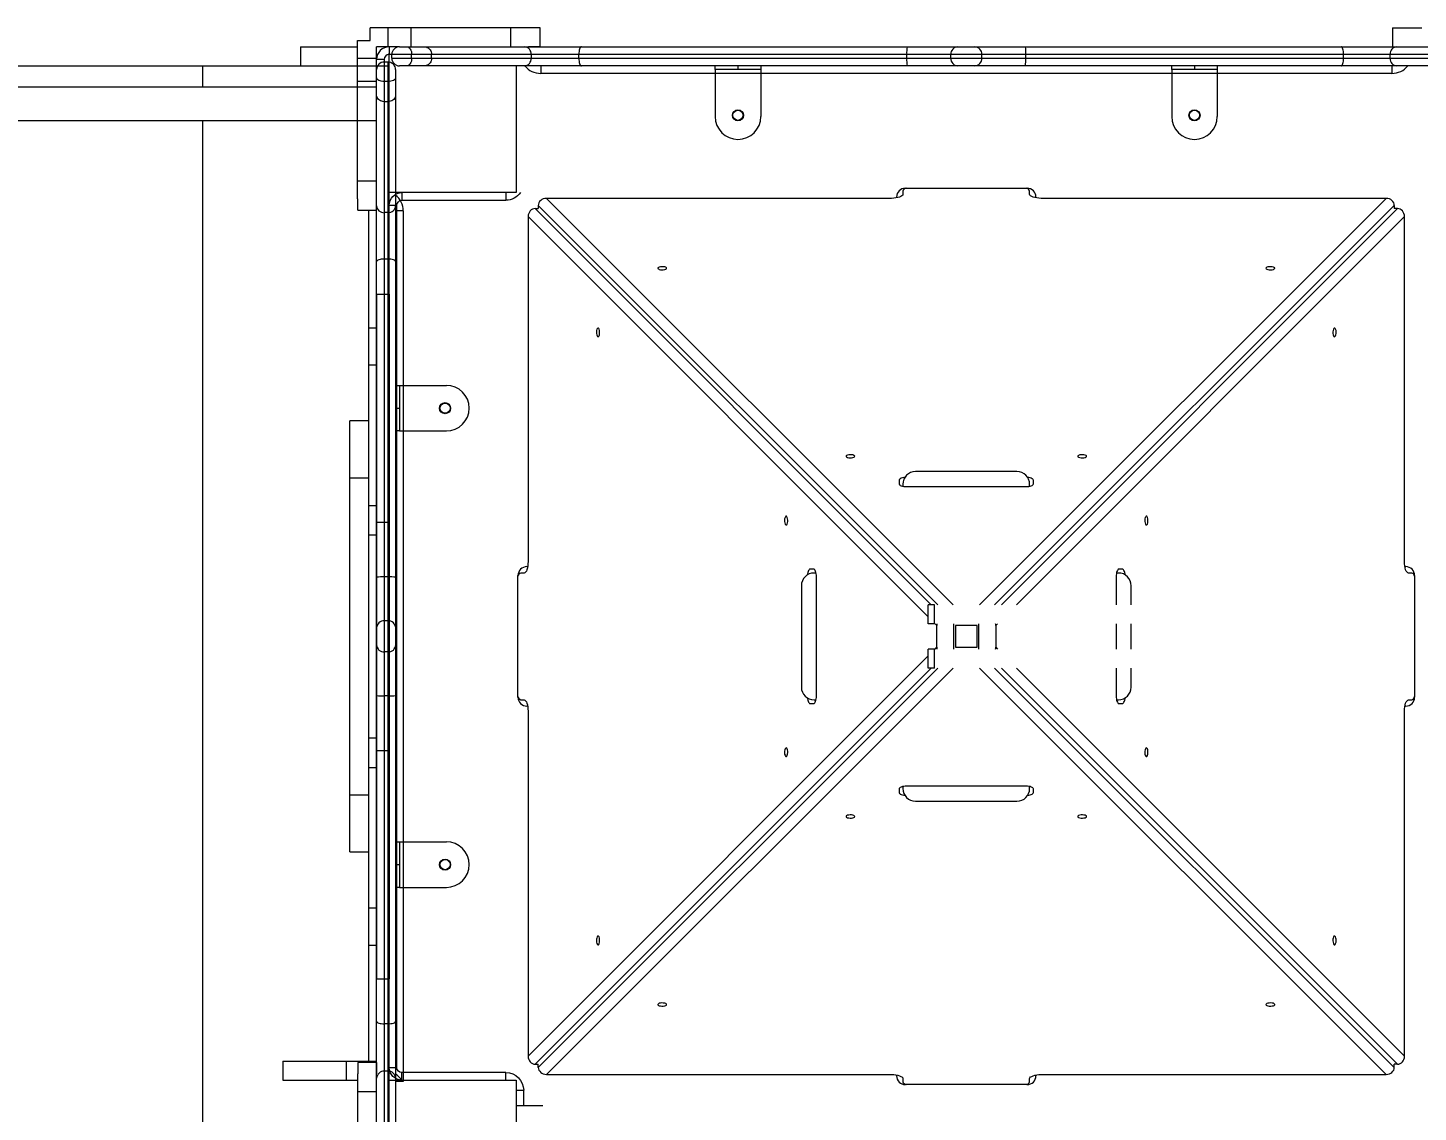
# Model space of a CAD drawing. Header units: millimetres. Extents: x -6334 to 5744, y -4425 to 2649.
# Drawn here: x -2587 to -1490, y 324 to 1180 of the extents above; entities that cross this region are included whole.
import ezdxf

# ---------------------------------------------------------------- set-up
doc = ezdxf.new("R2010")
doc.units = ezdxf.units.MM
for name, color, linetype in [('DiKom', 7, 'Continuous'), ('DIKOM_ОБЪЕКТ', 7, 'Continuous'), ('DIKOM_РАЗМЕР_ЗОНА', 7, 'Continuous'), ('DIKOM_РАЗМЕР_ОБЪЕКТА', 7, 'Continuous')]:
    doc.layers.add(name, color=color, linetype=linetype)
doc.styles.add('style1', font='arial.ttf', dxfattribs={"width": 0.8})
doc.dimstyles.new('1-50', dxfattribs={"dimtxt": 300, "dimasz": 200, "dimexe": 100, "dimexo": 0, "dimgap": 100, "dimtad": 0, "dimdec": 0, "dimtxsty": 'style1', "dimcen": 0, "dimclrd": 7, "dimclre": 7, "dimadec": 1, "dimazin": 2, "dimtfac": 1, "dimtdec": 0, "dimtmove": 0, "dimatfit": 3, "dimfxl": 0, "dimlwd": 25, "dimlwe": 18, "dimarcsym": 0})

# ---------------------------------------------------------------- blocks, each defined once
blk = doc.blocks.new('A$C63A06CE2')
at = {"layer": 'DiKom', "color": 7, "linetype": 'Continuous', "lineweight": 15}
for p, q in [((26.5, 2230.4), (26.5, 131)), ((53.5, 131), (53.5, 2230.4)), ((10, 449.9), (10, 268.1)), ((26.5, 268.1), (10, 268.1)), ((10, 268.1), (10, 131)), ((866.6, 268.1), (53.5, 268.1)), ((10, 121), (0, 121)), ((190, 131), (10, 131)), ((10, 131), (10, 121)), ((190, 121), (10, 121)), ((110, 21), (110, 121)), ((120, 121), (120, 115)), ((190, 131), (190, 121)), ((190, 131), (370, 131)), ((190, 121), (370, 121)), ((370, 131), (370, 121)), ((370, 131), (550, 131)), ((370, 121), (550, 121)), ((550, 131), (550, 121)), ((550, 131), (730, 131)), ((550, 121), (730, 121)), ((730, 131), (730, 121)), ((910, 131), (730, 131)), ((910, 121), (730, 121)), ((800, 121), (800, 115)), ((810, 121), (810, 21)), ((110, 111), (116, 111)), ((116, 111), (116, 29)), ((800, 115), (120, 115)), ((810, 111), (804, 111)), ((804, 29), (804, 111)), ((110, 29), (116, 29)), ((810, 29), (804, 29)), ((10, 21), (110, 21)), ((810, 21), (910, 21)), ((818, 21), (818, 15)), ((830, 15), (818, 15)), ((830, 21), (830, 0))]:
    blk.add_line(p, q, dxfattribs=at)
for centre, radius, start, end in [((120, 111), 10, 90, 180), ((800, 111), 10, 0, 90), ((120, 111), 4, 90, 180), ((800, 111), 4, 0, 90), ((102, 29), 14, 304.8499, 0), ((818, 29), 14, 180, 270)]:
    blk.add_arc(centre, radius, start, end, dxfattribs=at)
blk = doc.blocks.new('*D11')
at = {"layer": 'Defpoints', "color": 0, "transparency": 16777216}
for p in [(-4833.8, 531.6), (3566.2, 531.6), (3566.2, -3297.5)]:
    blk.add_point(p, dxfattribs=at)
at = {"layer": 'DIKOM_РАЗМЕР_ОБЪЕКТА', "color": 7, "lineweight": 18, "transparency": 16777216}
for p, q in [((-4833.8, 531.6), (-4833.8, -3397.5)), ((3566.2, 531.6), (3566.2, -3397.5))]:
    blk.add_line(p, q, dxfattribs=at)
at = {"layer": 'DIKOM_РАЗМЕР_ОБЪЕКТА', "color": 7, "lineweight": 25, "transparency": 16777216}
for p, q in [((-4633.8, -3297.5), (49.1, -3297.5)), ((3366.2, -3297.5), (965.3, -3297.5))]:
    blk.add_line(p, q, dxfattribs=at)
at = {"layer": 'DIKOM_РАЗМЕР_ОБЪЕКТА', "color": 7, "transparency": 16777216}
for points in [[(-4633.8, -3264.2), (-4633.8, -3330.8), (-4833.8, -3297.5)], [(3366.2, -3264.2), (3366.2, -3330.8), (3566.2, -3297.5)]]:
    blk.add_solid(points, dxfattribs=at)
at = {"layer": 'DIKOM_РАЗМЕР_ОБЪЕКТА', "color": 0, "transparency": 16777216, "insert": (507.2, -3297.5), "char_height": 300, "attachment_point": 5, "style": 'style1'}
blk.add_mtext('8400', dxfattribs=at)
blk = doc.blocks.new('*D12')
at = {"layer": 'Defpoints', "color": 0, "transparency": 16777216}
for p in [(-6333.8, 699.5), (5066.2, 699.5), (-6333.8, -4228.5)]:
    blk.add_point(p, dxfattribs=at)
at = {"layer": 'DIKOM_РАЗМЕР_ЗОНА', "color": 7, "lineweight": 18, "transparency": 16777216}
for p, q in [((-6333.8, 699.5), (-6333.8, -4328.5)), ((5066.2, 699.5), (5066.2, -4328.5))]:
    blk.add_line(p, q, dxfattribs=at)
at = {"layer": 'DIKOM_РАЗМЕР_ЗОНА', "color": 7, "lineweight": 25, "transparency": 16777216}
for p, q in [((-6133.8, -4228.5), (-32.7, -4228.5)), ((4866.2, -4228.5), (1047.1, -4228.5))]:
    blk.add_line(p, q, dxfattribs=at)
at = {"layer": 'DIKOM_РАЗМЕР_ЗОНА', "color": 7, "transparency": 16777216}
for points in [[(-6133.8, -4195.2), (-6133.8, -4261.8), (-6333.8, -4228.5)], [(4866.2, -4195.2), (4866.2, -4261.8), (5066.2, -4228.5)]]:
    blk.add_solid(points, dxfattribs=at)
at = {"layer": 'DIKOM_РАЗМЕР_ЗОНА', "color": 0, "transparency": 16777216, "insert": (507.2, -4228.5), "char_height": 300, "attachment_point": 5, "style": 'style1'}
blk.add_mtext('11400', dxfattribs=at)

msp = doc.modelspace()

# ---------------------------------------------------------------- linework, layer by layer
at = {"layer": 'DIKOM_ОБЪЕКТ', "color": 7, "linetype": 'Continuous', "lineweight": 15}
for p, q in [((-2302.9, 1179.5), (-2316.9, 1179.5)), ((-2302.9, 1164.5), (-2302.9, 1179.5)), ((-2284.6, 1179.5), (-2302.9, 1179.5)), ((-2284.6, 1164.5), (-2284.6, 1179.5)), ((-2206.1, 1179.5), (-2284.6, 1179.5)), ((-2206.1, 1164.5), (-2206.1, 1179.5)), ((-2192, 1179.5), (-2206.1, 1179.5)), ((-2192, 1179.4), (-2192, 1179.5)), ((-2182.9, 1179.4), (-2192, 1179.4)), ((-2182.9, 1164.6), (-2182.9, 1179.4)), ((-1510.8, 1179.4), (-1510.8, 1164.6)), ((-1510.8, 1179.4), (-1501.7, 1179.4)), ((-1501.7, 1179.5), (-1501.7, 1179.4)), ((-1501.7, 1179.5), (-1487.7, 1179.5)), ((-2371.9, 1164.5), (-2371.9, 1149.5)), ((-2371.9, 1164.5), (-2326.9, 1164.5)), ((-2326.9, 1155.6), (-2326.9, 1169.5)), ((-2302.9, 1164.5), (-2311.9, 1164.5)), ((-2311.9, 1155.6), (-2311.9, 1164.5)), ((-2293.9, 1164.5), (-2302.9, 1164.5)), ((-2301.9, 1164.5), (-2301.9, 1158.5)), ((-2293.9, 1164.5), (-2287.6, 1164.5)), ((-2287.6, 1164.5), (-2274, 1164.5)), ((-2274, 1164.5), (-2195.3, 1164.5)), ((-2195.3, 1164.5), (-2150.4, 1164.5)), ((-2182.9, 1164.6), (-2192, 1164.6)), ((-2192, 1164.5), (-2192, 1164.6)), ((-2150.4, 1164.5), (-1893.5, 1164.5)), ((-1893.5, 1164.5), (-1853.6, 1164.5)), ((-1840.1, 1164.5), (-1800.2, 1164.5)), ((-1800.2, 1164.5), (-1551.3, 1164.5)), ((-1551.3, 1164.5), (-1507.3, 1164.5)), ((-1510.8, 1164.6), (-1501.7, 1164.6)), ((-1507.3, 1164.5), (-1419.8, 1164.5)), ((-1501.7, 1164.6), (-1501.7, 1164.5)), ((-2326.9, 1155.6), (-2311.9, 1155.6)), ((-2326.9, 1137.3), (-2326.9, 1155.6)), ((-2311.9, 1146.5), (-2311.9, 1155.6)), ((-2305.9, 1154.5), (-2311.9, 1154.5)), ((-2305.9, 1154.5), (-2305.9, 1152.5)), ((-2305.9, 1152.5), (-2305.9, 1137.1)), ((-2302.9, 1152.5), (-2305.9, 1152.5)), ((-2302.9, 1137.1), (-2302.9, 1152.5)), ((-2299.9, 1158.5), (-2301.9, 1158.5)), ((-2284.3, 1158.5), (-2299.9, 1158.5)), ((-2299.9, 1155.5), (-2299.9, 1158.5)), ((-2299.9, 1155.5), (-2284.3, 1155.5)), ((-2284.3, 1155.5), (-2284.3, 1158.5)), ((-2268.6, 1158.5), (-2284.3, 1158.5)), ((-2284.3, 1155.5), (-2268.6, 1155.5)), ((-2268.6, 1155.5), (-2268.6, 1158.5)), ((-2189.8, 1158.5), (-2268.6, 1158.5)), ((-2268.6, 1155.5), (-2189.8, 1155.5)), ((-2189.8, 1155.5), (-2189.8, 1158.5)), ((-2152.4, 1158.5), (-2189.8, 1158.5)), ((-2189.8, 1155.5), (-2152.4, 1155.5)), ((-1893.8, 1158.5), (-2152.4, 1158.5)), ((-2152.4, 1155.5), (-2152.4, 1158.5)), ((-2152.4, 1155.5), (-1893.8, 1155.5)), ((-1893.8, 1155.5), (-1893.8, 1158.5)), ((-1859.1, 1158.5), (-1893.8, 1158.5)), ((-1893.8, 1155.5), (-1859.1, 1155.5)), ((-1859.1, 1155.5), (-1859.1, 1158.5)), ((-1834.6, 1155.5), (-1834.6, 1158.5)), ((-1799.9, 1158.5), (-1834.6, 1158.5)), ((-1834.6, 1155.5), (-1799.9, 1155.5)), ((-1799.9, 1155.5), (-1799.9, 1158.5)), ((-1549.3, 1158.5), (-1799.9, 1158.5)), ((-1799.9, 1155.5), (-1549.3, 1155.5)), ((-1549.3, 1155.5), (-1549.3, 1158.5)), ((-1512.7, 1158.5), (-1549.3, 1158.5)), ((-1549.3, 1155.5), (-1512.7, 1155.5)), ((-1425.2, 1158.5), (-1512.7, 1158.5)), ((-1512.7, 1155.5), (-1512.7, 1158.5)), ((-1512.7, 1155.5), (-1425.2, 1155.5)), ((-2371.9, 1149.5), (-2326.9, 1149.5)), ((-2311.9, 1140.3), (-2311.9, 1146.5)), ((-2311.9, 1126.5), (-2311.9, 1140.3)), ((-2296.9, 1146.5), (-2296.9, 1140.3)), ((-2296.9, 1140.3), (-2296.9, 1126.5)), ((-2287.6, 1149.5), (-2293.9, 1149.5)), ((-2274, 1149.5), (-2287.6, 1149.5)), ((-2195.3, 1149.5), (-2274, 1149.5)), ((-2150.4, 1149.5), (-2195.3, 1149.5)), ((-2182.5, 1149.5), (-2182.5, 1143.5)), ((-2044.9, 1143.5), (-2182.5, 1143.5)), ((-1893.5, 1149.5), (-2150.4, 1149.5)), ((-2044.9, 1146.5), (-2044.9, 1149.5)), ((-2026.9, 1146.5), (-2044.9, 1146.5)), ((-2044.9, 1146.5), (-2044.9, 1143.5)), ((-2008.9, 1143.5), (-2044.9, 1143.5)), ((-2044.9, 1143.5), (-2044.9, 1109.5)), ((-2026.9, 1149.5), (-2026.9, 1146.5)), ((-2008.9, 1146.5), (-2026.9, 1146.5)), ((-2008.9, 1149.5), (-2008.9, 1146.5)), ((-2008.9, 1146.5), (-2008.9, 1143.5)), ((-2008.9, 1143.5), (-2008.9, 1109.5)), ((-1684.9, 1143.5), (-2008.9, 1143.5)), ((-1853.6, 1149.5), (-1893.5, 1149.5)), ((-1800.2, 1149.5), (-1840.1, 1149.5)), ((-1551.3, 1149.5), (-1800.2, 1149.5)), ((-1684.9, 1146.5), (-1684.9, 1149.5)), ((-1666.9, 1146.5), (-1684.9, 1146.5)), ((-1684.9, 1146.5), (-1684.9, 1143.5)), ((-1648.9, 1143.5), (-1684.9, 1143.5)), ((-1684.9, 1143.5), (-1684.9, 1109.5)), ((-1666.9, 1149.5), (-1666.9, 1146.5)), ((-1648.9, 1146.5), (-1666.9, 1146.5)), ((-1648.9, 1149.5), (-1648.9, 1146.5)), ((-1648.9, 1146.5), (-1648.9, 1143.5)), ((-1648.9, 1143.5), (-1648.9, 1109.5)), ((-1511.2, 1143.5), (-1648.9, 1143.5)), ((-1507.3, 1149.5), (-1551.3, 1149.5)), ((-1511.2, 1149.5), (-1511.2, 1143.5)), ((-1419.8, 1149.5), (-1507.3, 1149.5)), ((-2326.9, 1137.3), (-2311.9, 1137.3)), ((-2326.9, 1058.7), (-2326.9, 1137.3)), ((-2302.9, 1137.1), (-2305.9, 1137.1)), ((-2305.9, 1137.1), (-2305.9, 1121.2)), ((-2302.9, 1121.2), (-2302.9, 1137.1)), ((-2311.9, 1039.1), (-2311.9, 1126.5)), ((-2302.9, 1121.2), (-2305.9, 1121.2)), ((-2305.9, 1121.2), (-2305.9, 1033.7)), ((-2302.9, 1033.7), (-2302.9, 1121.2)), ((-2296.9, 1126.5), (-2296.9, 1039.1)), ((-2326.9, 1058.7), (-2311.9, 1058.7)), ((-2326.9, 1044.6), (-2326.9, 1058.7)), ((-1894.9, 1053), (-1798.9, 1053)), ((-2326.9, 1044.6), (-2326.8, 1044.6)), ((-2326.8, 1035.6), (-2326.8, 1044.6)), ((-2312, 1044.6), (-2311.9, 1044.6)), ((-2312, 1035.6), (-2312, 1044.6)), ((-1905.9, 1045), (-2178, 1045)), ((-2178, 1045), (-1857.2, 724.5)), ((-1901.9, 1045.4), (-1901.9, 1046)), ((-1896.9, 1050.8), (-1896.9, 1048.3)), ((-1836.5, 724.5), (-1515.7, 1045)), ((-1796.9, 1048.3), (-1796.9, 1050.8)), ((-1791.9, 1046), (-1791.9, 1045.4)), ((-1515.7, 1045), (-1787.9, 1045)), ((-2326.8, 1035.6), (-2312, 1035.6)), ((-2318, 957.6), (-2318, 1035.6)), ((-2317.9, 942.9), (-2317.9, 1035.6)), ((-2311.9, 995.1), (-2311.9, 1039.1)), ((-2302.9, 1033.7), (-2305.9, 1033.7)), ((-2305.9, 1033.7), (-2305.9, 997)), ((-2302.9, 997), (-2302.9, 1033.7)), ((-2296.9, 1039.1), (-2296.9, 995.1)), ((-2290.9, 1035.1), (-2296.9, 1035.1)), ((-2290.9, 1035.1), (-2290.9, 897.5)), ((-2186.8, 1037), (-2184.4, 1037)), ((-2186.8, 1037), (-1874.5, 724.5)), ((-2184.4, 1039.4), (-2184.4, 1037)), ((-1869.2, 724.5), (-2184.4, 1039.4)), ((-1509.4, 1039.4), (-1824.6, 724.5)), ((-1819.2, 724.5), (-1506.9, 1037)), ((-1509.4, 1039.4), (-1509.4, 1037)), ((-1506.9, 1037), (-1509.4, 1037)), ((-2192.4, 1030.6), (-2192.4, 758.5)), ((-1876.9, 714.8), (-2192.4, 1030.6)), ((-1501.3, 1030.6), (-1807.2, 724.5)), ((-1501.3, 758.5), (-1501.3, 1030.6)), ((-2311.9, 746.1), (-2311.9, 995.1)), ((-2305.9, 997), (-2305.9, 746.4)), ((-2302.9, 997), (-2305.9, 997)), ((-2302.9, 746.4), (-2302.9, 997)), ((-2296.9, 995.1), (-2296.9, 746.1)), ((-2318, 957.6), (-2317.9, 957.6)), ((-2318, 898.9), (-2318, 957.6)), ((-2317.9, 913.6), (-2317.9, 942.9)), ((-2317.9, 942.9), (-2311.9, 942.9)), ((-2317.9, 802.8), (-2317.9, 913.6)), ((-2317.9, 913.6), (-2311.9, 913.6)), ((-2318, 799.5), (-2318, 898.9)), ((-2318, 898.9), (-2317.9, 898.9)), ((-2296.9, 897.5), (-2293.9, 897.5)), ((-2293.9, 897.5), (-2293.9, 879.5)), ((-2293.9, 897.5), (-2290.9, 897.5)), ((-2290.9, 897.5), (-2290.9, 861.5)), ((-2290.9, 897.5), (-2256.9, 897.5)), ((-2296.9, 879.5), (-2293.9, 879.5)), ((-2293.9, 879.5), (-2293.9, 861.5)), ((-2318, 869.5), (-2332.9, 869.5)), ((-2332.9, 824.5), (-2332.9, 869.5)), ((-2293.9, 861.5), (-2296.9, 861.5)), ((-2293.9, 861.5), (-2290.9, 861.5)), ((-2290.9, 861.5), (-2256.9, 861.5)), ((-2290.9, 861.5), (-2290.9, 537.5)), ((-2332.9, 574.5), (-2332.9, 824.5)), ((-2332.9, 824.5), (-2318, 824.5)), ((-1899.9, 822.7), (-1899.9, 819.8)), ((-1806.9, 829.5), (-1886.9, 829.5)), ((-1793.9, 819.8), (-1793.9, 822.7)), ((-1896.9, 819.5), (-1896.9, 818)), ((-1893.9, 817.7), (-1799.9, 817.7)), ((-1796.9, 818), (-1796.9, 819.5)), ((-2317.9, 779.5), (-2317.9, 802.8)), ((-2317.9, 802.8), (-2311.9, 802.8)), ((-2318, 799.5), (-2317.9, 799.5)), ((-2317.9, 779.5), (-2311.9, 779.5)), ((-2317.9, 619.5), (-2317.9, 779.5)), ((-2311.9, 706.2), (-2311.9, 746.1)), ((-2305.9, 746.4), (-2305.9, 711.7)), ((-2302.9, 746.4), (-2305.9, 746.4)), ((-2302.9, 711.7), (-2302.9, 746.4)), ((-2296.9, 746.1), (-2296.9, 706.2)), ((-2200.4, 651.5), (-2200.4, 747.5)), ((-2195.6, 749.5), (-2198.1, 749.5)), ((-2193.4, 754.5), (-2192.7, 754.5)), ((-1967.2, 752.5), (-1970.1, 752.5)), ((-1965.3, 749.5), (-1966.9, 749.5)), ((-1965, 652.5), (-1965, 746.5)), ((-1728.7, 746.5), (-1728.7, 724.5)), ((-1726.9, 749.5), (-1728.4, 749.5)), ((-1723.7, 752.5), (-1726.5, 752.5)), ((-1501, 754.5), (-1500.3, 754.5)), ((-1495.6, 749.5), (-1498.1, 749.5)), ((-1493.3, 747.5), (-1493.3, 651.5)), ((-1976.9, 739.5), (-1976.9, 659.5)), ((-1716.9, 724.5), (-1716.9, 739.5)), ((-1876.9, 709.5), (-1876.9, 724.5)), ((-1871.9, 724.5), (-1876.9, 724.5)), ((-1871.9, 709.5), (-1871.9, 724.5)), ((-2302.9, 711.7), (-2305.9, 711.7)), ((-1871.9, 709.5), (-1876.9, 709.5)), ((-1870.2, 708.1), (-1871.5, 709.5)), ((-1870.2, 690.9), (-1870.2, 708.1)), ((-1856.9, 709.5), (-1856.9, 689.5)), ((-1838.4, 708), (-1855.4, 708)), ((-1855.4, 708), (-1855.4, 691)), ((-1838.4, 691), (-1838.4, 708)), ((-1836.9, 689.5), (-1836.9, 709.5)), ((-1822.2, 709.5), (-1823.6, 708.1)), ((-1823.6, 708.1), (-1823.6, 690.9)), ((-1728.7, 709.5), (-1728.7, 689.5)), ((-1716.9, 689.5), (-1716.9, 709.5)), ((-2311.9, 652.9), (-2311.9, 692.8)), ((-2296.9, 692.8), (-2296.9, 652.9)), ((-1871.5, 689.5), (-1870.2, 690.9)), ((-1855.4, 691), (-1838.4, 691)), ((-1823.6, 690.9), (-1822.2, 689.5)), ((-2302.9, 687.3), (-2305.9, 687.3)), ((-2305.9, 687.3), (-2305.9, 652.6)), ((-2302.9, 652.6), (-2302.9, 687.3)), ((-2192.4, 368.4), (-1876.9, 684.2)), ((-1876.9, 674.5), (-1876.9, 689.5)), ((-1871.9, 689.5), (-1876.9, 689.5)), ((-1871.9, 674.5), (-1871.9, 689.5)), ((-1874.5, 674.5), (-2186.8, 362)), ((-2184.4, 359.6), (-1869.2, 674.5)), ((-1857.2, 674.5), (-2178, 354)), ((-1871.9, 674.5), (-1876.9, 674.5)), ((-1515.7, 354), (-1836.5, 674.5)), ((-1824.6, 674.5), (-1509.4, 359.6)), ((-1506.9, 362), (-1819.2, 674.5)), ((-1807.2, 674.5), (-1501.3, 368.4)), ((-1728.7, 674.5), (-1728.7, 652.5)), ((-1716.9, 659.5), (-1716.9, 674.5)), ((-2311.9, 396), (-2311.9, 652.9)), ((-2302.9, 652.6), (-2305.9, 652.6)), ((-2305.9, 652.6), (-2305.9, 394)), ((-2302.9, 394), (-2302.9, 652.6)), ((-2296.9, 652.9), (-2296.9, 396)), ((-2198.1, 649.5), (-2195.6, 649.5)), ((-1966.9, 649.5), (-1965.3, 649.5)), ((-1728.4, 649.5), (-1726.9, 649.5)), ((-1498.1, 649.5), (-1495.6, 649.5)), ((-2192.7, 644.5), (-2193.4, 644.5)), ((-2192.4, 640.5), (-2192.4, 368.4)), ((-1970.1, 646.5), (-1967.2, 646.5)), ((-1726.5, 646.5), (-1723.7, 646.5)), ((-1501.3, 368.4), (-1501.3, 640.5)), ((-1500.3, 644.5), (-1501, 644.5)), ((-2317.9, 596.2), (-2317.9, 619.5)), ((-2317.9, 619.5), (-2311.9, 619.5)), ((-2318, 599.5), (-2317.9, 599.5)), ((-2318, 500.1), (-2318, 599.5)), ((-2317.9, 485.4), (-2317.9, 596.2)), ((-2317.9, 596.2), (-2311.9, 596.2)), ((-1799.9, 581.3), (-1893.9, 581.3)), ((-2332.9, 529.5), (-2332.9, 574.5)), ((-2332.9, 574.5), (-2318, 574.5)), ((-1899.9, 579.2), (-1899.9, 576.3)), ((-1896.9, 581), (-1896.9, 579.5)), ((-1796.9, 579.5), (-1796.9, 581)), ((-1793.9, 576.3), (-1793.9, 579.2)), ((-1886.9, 569.5), (-1806.9, 569.5)), ((-2296.9, 537.5), (-2293.9, 537.5)), ((-2293.9, 537.5), (-2293.9, 519.5)), ((-2293.9, 537.5), (-2290.9, 537.5)), ((-2290.9, 537.5), (-2290.9, 501.5)), ((-2290.9, 537.5), (-2256.9, 537.5)), ((-2332.9, 529.5), (-2318, 529.5)), ((-2296.9, 519.5), (-2293.9, 519.5)), ((-2293.9, 519.5), (-2293.9, 501.5)), ((-2318, 500.1), (-2317.9, 500.1)), ((-2318, 441.4), (-2318, 500.1)), ((-2293.9, 501.5), (-2296.9, 501.5)), ((-2293.9, 501.5), (-2290.9, 501.5)), ((-2290.9, 501.5), (-2256.9, 501.5)), ((-2290.9, 501.5), (-2290.9, 348.5)), ((-2317.9, 456.1), (-2317.9, 485.4)), ((-2317.9, 485.4), (-2311.9, 485.4)), ((-2317.9, 364.5), (-2317.9, 456.1)), ((-2317.9, 456.1), (-2311.9, 456.1)), ((-2318, 364.5), (-2318, 441.4)), ((-2318, 441.4), (-2317.9, 441.4)), ((-2311.9, 351), (-2311.9, 396)), ((-2296.9, 396), (-2296.9, 351)), ((-2302.9, 394), (-2305.9, 394)), ((-2305.9, 394), (-2305.9, 356.5)), ((-2302.9, 356.5), (-2302.9, 394)), ((-2385.9, 364.5), (-2385.9, 349.5)), ((-2385.9, 364.5), (-2335.9, 364.5)), ((-2335.9, 364.5), (-2335.9, 349.5)), ((-2335.9, 364.5), (-2311.9, 364.5)), ((-2312, 363.4), (-2326.8, 363.4)), ((-2326.8, 363.4), (-2326.8, 354.4)), ((-2312, 363.4), (-2312, 354.4)), ((-2186.8, 362), (-2184.4, 362)), ((-2184.4, 359.6), (-2184.4, 362)), ((-1506.9, 362), (-1509.4, 362)), ((-1509.4, 359.6), (-1509.4, 362)), ((-2326.8, 354.4), (-2326.9, 354.4)), ((-2326.9, 354.4), (-2326.9, 340.3)), ((-2311.9, 354.4), (-2312, 354.4)), ((-2311.9, 272.4), (-2311.9, 351)), ((-2305.9, 356.5), (-2305.9, 277.8)), ((-2302.9, 356.5), (-2305.9, 356.5)), ((-2302.9, 277.8), (-2302.9, 356.5)), ((-2296.9, 351), (-2296.9, 272.4)), ((-2178, 354), (-1905.9, 354)), ((-1901.9, 353), (-1901.9, 353.6)), ((-1791.9, 353.6), (-1791.9, 353)), ((-1787.9, 354), (-1515.7, 354)), ((-2385.9, 349.5), (-2335.9, 349.5)), ((-2335.9, 349.5), (-2326.9, 349.5)), ((-2311.9, 340.3), (-2326.9, 340.3)), ((-2326.9, 340.3), (-2326.9, 261.7)), ((-2290.9, 348.5), (-2296.9, 348.5)), ((-1896.9, 350.7), (-1896.9, 348.2)), ((-1798.9, 346), (-1894.9, 346)), ((-1796.9, 348.2), (-1796.9, 350.7))]:
    msp.add_line(p, q, dxfattribs=at)
at = {"layer": 'DIKOM_ОБЪЕКТ', "color": 7, "linetype": 'Continuous', "lineweight": 15, "flags": 128}
for points in [[(-2326.9, 1169.5), (-2316.9, 1169.5), (-2316.9, 1179.5)], [(-2287.6, 1164.5), (-2287, 1164.4), (-2286.4, 1164), (-2285.8, 1163.5), (-2285.3, 1162.7), (-2284.8, 1161.8), (-2284.5, 1160.8), (-2284.3, 1159.7), (-2284.3, 1158.5)], [(-2150.4, 1164.5), (-2150.8, 1164.4), (-2151.2, 1164), (-2151.5, 1163.5), (-2151.8, 1162.7), (-2152.1, 1161.8), (-2152.2, 1160.8), (-2152.4, 1159.7), (-2152.4, 1158.5)], [(-1549.3, 1158.5), (-1549.4, 1159.7), (-1549.5, 1160.8), (-1549.7, 1161.8), (-1549.9, 1162.7), (-1550.2, 1163.5), (-1550.5, 1164), (-1550.9, 1164.4), (-1551.3, 1164.5)], [(-2284.3, 1155.5), (-2284.3, 1154.3), (-2284.5, 1153.2), (-2284.8, 1152.2), (-2285.3, 1151.3), (-2285.8, 1150.5), (-2286.4, 1150), (-2287, 1149.6), (-2287.6, 1149.5)], [(-2152.4, 1155.5), (-2152.4, 1154.3), (-2152.2, 1153.2), (-2152.1, 1152.2), (-2151.8, 1151.3), (-2151.5, 1150.5), (-2151.2, 1150), (-2150.8, 1149.6), (-2150.4, 1149.5)], [(-1551.3, 1149.5), (-1550.9, 1149.6), (-1550.5, 1150), (-1550.2, 1150.5), (-1549.9, 1151.3), (-1549.7, 1152.2), (-1549.5, 1153.2), (-1549.4, 1154.3), (-1549.3, 1155.5)], [(-2305.9, 1137.1), (-2307, 1137.2), (-2308.2, 1137.3), (-2309.2, 1137.6), (-2310.1, 1138), (-2310.9, 1138.5), (-2311.4, 1139.1), (-2311.7, 1139.7), (-2311.9, 1140.3)], [(-2296.9, 1140.3), (-2297, 1139.7), (-2297.3, 1139.1), (-2297.9, 1138.5), (-2298.6, 1138), (-2299.5, 1137.6), (-2300.6, 1137.3), (-2301.7, 1137.2), (-2302.9, 1137.1)], [(-1896.9, 1048.3), (-1897, 1047.6), (-1897.6, 1047), (-1898.4, 1046.5), (-1899.5, 1046), (-1900.9, 1045.6), (-1902.4, 1045.3), (-1904.1, 1045.1), (-1905.9, 1045)], [(-1787.9, 1045), (-1789.6, 1045.1), (-1791.3, 1045.3), (-1792.9, 1045.6), (-1794.2, 1046), (-1795.3, 1046.5), (-1796.2, 1047), (-1796.7, 1047.6), (-1796.9, 1048.3)], [(-2305.9, 997), (-2307, 997), (-2308.2, 996.9), (-2309.2, 996.7), (-2310.1, 996.5), (-2310.9, 996.2), (-2311.4, 995.8), (-2311.7, 995.5), (-2311.9, 995.1)], [(-2296.9, 995.1), (-2297, 995.5), (-2297.3, 995.8), (-2297.9, 996.2), (-2298.6, 996.5), (-2299.5, 996.7), (-2300.6, 996.9), (-2301.7, 997), (-2302.9, 997)], [(-2083.2, 989.9), (-2083.3, 990.3), (-2083.9, 990.6), (-2084.7, 990.9), (-2085.8, 991.1), (-2086.9, 991.1), (-2088.1, 991), (-2089, 990.8), (-2089.7, 990.5), (-2090.1, 990.1), (-2090.1, 989.7), (-2089.7, 989.3), (-2089, 988.9), (-2088.1, 988.7), (-2086.9, 988.6), (-2085.8, 988.7), (-2084.7, 988.8), (-2083.9, 989.1), (-2083.3, 989.5), (-2083.2, 989.9)], [(-1610.6, 989.9), (-1610.4, 989.5), (-1609.8, 989.1), (-1609, 988.8), (-1607.9, 988.7), (-1606.8, 988.6), (-1605.7, 988.7), (-1604.7, 988.9), (-1604, 989.3), (-1603.6, 989.7), (-1603.6, 990.1), (-1604, 990.5), (-1604.7, 990.8), (-1605.7, 991), (-1606.8, 991.1), (-1607.9, 991.1), (-1609, 990.9), (-1609.8, 990.6), (-1610.4, 990.3), (-1610.6, 989.9)], [(-2137.2, 935.8), (-2136.8, 936), (-2136.5, 936.5), (-2136.2, 937.4), (-2136, 938.4), (-2136, 939.6), (-2136.1, 940.7), (-2136.3, 941.7), (-2136.6, 942.4), (-2137, 942.7), (-2137.4, 942.7), (-2137.8, 942.4), (-2138.2, 941.7), (-2138.4, 940.7), (-2138.5, 939.6), (-2138.4, 938.4), (-2138.3, 937.4), (-2138, 936.5), (-2137.6, 936), (-2137.2, 935.8)], [(-1556.5, 935.8), (-1556.1, 936), (-1555.7, 936.5), (-1555.4, 937.4), (-1555.3, 938.4), (-1555.2, 939.6), (-1555.3, 940.7), (-1555.6, 941.7), (-1555.9, 942.4), (-1556.3, 942.7), (-1556.7, 942.7), (-1557.1, 942.4), (-1557.4, 941.7), (-1557.6, 940.7), (-1557.7, 939.6), (-1557.7, 938.4), (-1557.5, 937.4), (-1557.3, 936.5), (-1556.9, 936), (-1556.5, 935.8)], [(-1934.7, 841.6), (-1934.9, 842), (-1935.5, 842.3), (-1936.3, 842.6), (-1937.4, 842.8), (-1938.5, 842.8), (-1939.6, 842.7), (-1940.6, 842.5), (-1941.3, 842.2), (-1941.7, 841.8), (-1941.7, 841.4), (-1941.3, 841), (-1940.6, 840.6), (-1939.6, 840.4), (-1938.5, 840.3), (-1937.4, 840.3), (-1936.3, 840.5), (-1935.5, 840.8), (-1934.9, 841.2), (-1934.7, 841.6)], [(-1759, 841.6), (-1758.8, 841.2), (-1758.3, 840.8), (-1757.4, 840.5), (-1756.4, 840.3), (-1755.2, 840.3), (-1754.1, 840.4), (-1753.1, 840.6), (-1752.4, 841), (-1752, 841.4), (-1752, 841.8), (-1752.4, 842.2), (-1753.1, 842.5), (-1754.1, 842.7), (-1755.2, 842.8), (-1756.4, 842.8), (-1757.4, 842.6), (-1758.3, 842.3), (-1758.8, 842), (-1759, 841.6)], [(-1895.4, 824.8), (-1896.2, 824.7), (-1897.2, 824.5), (-1898.1, 824.2), (-1898.9, 823.9), (-1899.4, 823.5), (-1899.7, 823.1), (-1899.9, 822.7)], [(-1793.9, 822.7), (-1794, 823.1), (-1794.3, 823.5), (-1794.9, 823.9), (-1795.6, 824.2), (-1796.5, 824.5), (-1797.6, 824.7), (-1798.4, 824.8)], [(-1899.9, 819.8), (-1899.7, 819.4), (-1899.4, 819), (-1898.9, 818.6), (-1898.1, 818.3), (-1897.2, 818), (-1896.2, 817.8), (-1895, 817.7), (-1893.9, 817.7)], [(-1799.9, 817.7), (-1798.7, 817.7), (-1797.6, 817.8), (-1796.5, 818), (-1795.6, 818.3), (-1794.9, 818.6), (-1794.3, 819), (-1794, 819.4), (-1793.9, 819.8)], [(-1988.9, 787.4), (-1988.5, 787.6), (-1988.2, 788.1), (-1987.9, 789), (-1987.7, 790), (-1987.7, 791.2), (-1987.8, 792.3), (-1988, 793.2), (-1988.3, 793.9), (-1988.7, 794.3), (-1989.1, 794.3), (-1989.5, 793.9), (-1989.8, 793.2), (-1990.1, 792.3), (-1990.2, 791.2), (-1990.1, 790), (-1990, 789), (-1989.7, 788.1), (-1989.3, 787.6), (-1988.9, 787.4)], [(-1704.8, 787.4), (-1704.4, 787.6), (-1704, 788.1), (-1703.8, 789), (-1703.6, 790), (-1703.6, 791.2), (-1703.7, 792.3), (-1703.9, 793.2), (-1704.2, 793.9), (-1704.6, 794.3), (-1705, 794.3), (-1705.4, 793.9), (-1705.7, 793.2), (-1706, 792.3), (-1706.1, 791.2), (-1706, 790), (-1705.9, 789), (-1705.6, 788.1), (-1705.2, 787.6), (-1704.8, 787.4)], [(-2192.4, 758.5), (-2192.5, 756.7), (-2192.7, 755.1), (-2192.9, 753.5), (-2193.4, 752.1), (-2193.8, 751), (-2194.4, 750.2), (-2195, 749.7), (-2195.6, 749.5)], [(-1498.1, 749.5), (-1498.7, 749.7), (-1499.3, 750.2), (-1499.9, 751), (-1500.4, 752.1), (-1500.8, 753.5), (-1501.1, 755.1), (-1501.3, 756.7), (-1501.3, 758.5)], [(-1970.1, 752.5), (-1970.5, 752.4), (-1970.9, 752), (-1971.2, 751.5), (-1971.6, 750.7), (-1971.8, 749.8), (-1972, 748.8), (-1972.1, 748)], [(-1965, 746.5), (-1965.1, 747.7), (-1965.2, 748.8), (-1965.4, 749.8), (-1965.7, 750.7), (-1966, 751.5), (-1966.4, 752), (-1966.8, 752.4), (-1967.2, 752.5)], [(-1726.5, 752.5), (-1727, 752.4), (-1727.4, 752), (-1727.7, 751.5), (-1728.1, 750.7), (-1728.3, 749.8), (-1728.5, 748.8), (-1728.6, 747.7), (-1728.7, 746.5)], [(-1721.6, 748), (-1721.7, 748.8), (-1721.9, 749.8), (-1722.2, 750.7), (-1722.5, 751.5), (-1722.9, 752), (-1723.3, 752.4), (-1723.7, 752.5)], [(-2195.6, 649.5), (-2195, 649.3), (-2194.4, 648.8), (-2193.8, 648), (-2193.4, 646.9), (-2192.9, 645.5), (-2192.7, 643.9), (-2192.5, 642.3), (-2192.4, 640.5)], [(-1972.1, 651), (-1972, 650.2), (-1971.8, 649.2), (-1971.6, 648.3), (-1971.2, 647.5), (-1970.9, 647), (-1970.5, 646.6), (-1970.1, 646.5)], [(-1967.2, 646.5), (-1966.8, 646.6), (-1966.4, 647), (-1966, 647.5), (-1965.7, 648.3), (-1965.4, 649.2), (-1965.2, 650.2), (-1965.1, 651.3), (-1965, 652.5)], [(-1728.7, 652.5), (-1728.6, 651.3), (-1728.5, 650.2), (-1728.3, 649.2), (-1728.1, 648.3), (-1727.7, 647.5), (-1727.4, 647), (-1727, 646.6), (-1726.5, 646.5)], [(-1723.7, 646.5), (-1723.3, 646.6), (-1722.9, 647), (-1722.5, 647.5), (-1722.2, 648.3), (-1721.9, 649.2), (-1721.7, 650.2), (-1721.6, 651)], [(-1501.3, 640.5), (-1501.3, 642.3), (-1501.1, 643.9), (-1500.8, 645.5), (-1500.4, 646.9), (-1499.9, 648), (-1499.3, 648.8), (-1498.7, 649.3), (-1498.1, 649.5)], [(-1988.9, 611.6), (-1989.3, 611.4), (-1989.7, 610.9), (-1990, 610), (-1990.1, 609), (-1990.2, 607.8), (-1990.1, 606.7), (-1989.8, 605.8), (-1989.5, 605.1), (-1989.1, 604.7), (-1988.7, 604.7), (-1988.3, 605.1), (-1988, 605.8), (-1987.8, 606.7), (-1987.7, 607.8), (-1987.7, 609), (-1987.9, 610), (-1988.2, 610.9), (-1988.5, 611.4), (-1988.9, 611.6)], [(-1704.8, 611.6), (-1705.2, 611.4), (-1705.6, 610.9), (-1705.9, 610), (-1706, 609), (-1706.1, 607.8), (-1706, 606.7), (-1705.7, 605.8), (-1705.4, 605.1), (-1705, 604.7), (-1704.6, 604.7), (-1704.2, 605.1), (-1703.9, 605.8), (-1703.7, 606.7), (-1703.6, 607.8), (-1703.6, 609), (-1703.8, 610), (-1704, 610.9), (-1704.4, 611.4), (-1704.8, 611.6)], [(-1893.9, 581.3), (-1895, 581.3), (-1896.2, 581.2), (-1897.2, 581), (-1898.1, 580.7), (-1898.9, 580.4), (-1899.4, 580), (-1899.7, 579.6), (-1899.9, 579.2)], [(-1793.9, 579.2), (-1794, 579.6), (-1794.3, 580), (-1794.9, 580.4), (-1795.6, 580.7), (-1796.5, 581), (-1797.6, 581.2), (-1798.7, 581.3), (-1799.9, 581.3)], [(-1899.9, 576.3), (-1899.7, 575.9), (-1899.4, 575.5), (-1898.9, 575.1), (-1898.1, 574.8), (-1897.2, 574.5), (-1896.2, 574.3), (-1895.4, 574.2)], [(-1798.4, 574.2), (-1797.6, 574.3), (-1796.5, 574.5), (-1795.6, 574.8), (-1794.9, 575.1), (-1794.3, 575.5), (-1794, 575.9), (-1793.9, 576.3)], [(-1934.7, 557.4), (-1934.9, 557.8), (-1935.5, 558.2), (-1936.3, 558.5), (-1937.4, 558.7), (-1938.5, 558.7), (-1939.6, 558.6), (-1940.6, 558.4), (-1941.3, 558), (-1941.7, 557.6), (-1941.7, 557.2), (-1941.3, 556.8), (-1940.6, 556.5), (-1939.6, 556.3), (-1938.5, 556.2), (-1937.4, 556.2), (-1936.3, 556.4), (-1935.5, 556.7), (-1934.9, 557), (-1934.7, 557.4)], [(-1759, 557.4), (-1758.8, 557), (-1758.3, 556.7), (-1757.4, 556.4), (-1756.4, 556.2), (-1755.2, 556.2), (-1754.1, 556.3), (-1753.1, 556.5), (-1752.4, 556.8), (-1752, 557.2), (-1752, 557.6), (-1752.4, 558), (-1753.1, 558.4), (-1754.1, 558.6), (-1755.2, 558.7), (-1756.4, 558.7), (-1757.4, 558.5), (-1758.3, 558.2), (-1758.8, 557.8), (-1759, 557.4)], [(-2137.2, 463.2), (-2137.6, 463), (-2138, 462.5), (-2138.3, 461.6), (-2138.4, 460.6), (-2138.5, 459.4), (-2138.4, 458.3), (-2138.2, 457.3), (-2137.8, 456.6), (-2137.4, 456.3), (-2137, 456.3), (-2136.6, 456.6), (-2136.3, 457.3), (-2136.1, 458.3), (-2136, 459.4), (-2136, 460.6), (-2136.2, 461.6), (-2136.5, 462.5), (-2136.8, 463), (-2137.2, 463.2)], [(-1556.5, 463.2), (-1556.9, 463), (-1557.3, 462.5), (-1557.5, 461.6), (-1557.7, 460.6), (-1557.7, 459.4), (-1557.6, 458.3), (-1557.4, 457.3), (-1557.1, 456.6), (-1556.7, 456.3), (-1556.3, 456.3), (-1555.9, 456.6), (-1555.6, 457.3), (-1555.3, 458.3), (-1555.2, 459.4), (-1555.3, 460.6), (-1555.4, 461.6), (-1555.7, 462.5), (-1556.1, 463), (-1556.5, 463.2)], [(-2083.2, 409.1), (-2083.3, 409.5), (-2083.9, 409.9), (-2084.7, 410.2), (-2085.8, 410.3), (-2086.9, 410.4), (-2088.1, 410.3), (-2089, 410.1), (-2089.7, 409.7), (-2090.1, 409.3), (-2090.1, 408.9), (-2089.7, 408.5), (-2089, 408.2), (-2088.1, 408), (-2086.9, 407.9), (-2085.8, 407.9), (-2084.7, 408.1), (-2083.9, 408.4), (-2083.3, 408.7), (-2083.2, 409.1)], [(-1610.6, 409.1), (-1610.4, 408.7), (-1609.8, 408.4), (-1609, 408.1), (-1607.9, 407.9), (-1606.8, 407.9), (-1605.7, 408), (-1604.7, 408.2), (-1604, 408.5), (-1603.6, 408.9), (-1603.6, 409.3), (-1604, 409.7), (-1604.7, 410.1), (-1605.7, 410.3), (-1606.8, 410.4), (-1607.9, 410.3), (-1609, 410.2), (-1609.8, 409.9), (-1610.4, 409.5), (-1610.6, 409.1)], [(-2311.9, 396), (-2311.7, 395.6), (-2311.4, 395.2), (-2310.9, 394.8), (-2310.1, 394.5), (-2309.2, 394.3), (-2308.2, 394.1), (-2307, 394), (-2305.9, 394)], [(-2302.9, 394), (-2301.7, 394), (-2300.6, 394.1), (-2299.5, 394.3), (-2298.6, 394.5), (-2297.9, 394.8), (-2297.3, 395.2), (-2297, 395.6), (-2296.9, 396)], [(-2290.9, 348.5), (-2291.9, 349.5), (-2292.9, 350.6), (-2293.9, 351.5), (-2294.7, 352.4), (-2295.5, 353.1), (-2296.1, 353.7), (-2296.5, 354.1), (-2296.8, 354.4), (-2296.9, 354.5)], [(-1905.9, 354), (-1904.1, 353.9), (-1902.4, 353.7), (-1900.9, 353.4), (-1899.5, 353), (-1898.4, 352.5), (-1897.6, 352), (-1897, 351.4), (-1896.9, 350.7)], [(-1796.9, 350.7), (-1796.7, 351.4), (-1796.2, 352), (-1795.3, 352.5), (-1794.2, 353), (-1792.9, 353.4), (-1791.3, 353.7), (-1789.6, 353.9), (-1787.9, 354)]]:
    msp.add_lwpolyline(points, dxfattribs=at)
at = {"layer": 'DIKOM_ОБЪЕКТ', "color": 7, "linetype": 'Continuous', "lineweight": 15}
for centre, radius in [((-2026.9, 1110.5), 4.4), ((-2026.9, 1110.5), 4), ((-1666.9, 1110.5), 4.4), ((-1666.9, 1110.5), 4), ((-2257.9, 879.5), 4.4), ((-2257.9, 879.5), 4), ((-2257.9, 519.5), 4.4), ((-2257.9, 519.5), 4)]:
    msp.add_circle(centre, radius, dxfattribs=at)
for centre, radius, start, end in [((-2301.9, 1154.5), 10, 90, 180), ((-2293.9, 1158.5), 6, 90, 180), ((-2195.6, 1158.7), 5.77, 357.6377, 87.4281), ((-1864.1, 1160), 29.8, 171.2997, 182.8792), ((-1853.3, 1158.7), 5.77, 92.5453, 182.3394), ((-1840.4, 1158.7), 5.77, 357.6606, 87.4559), ((-1829.6, 1160), 29.8, 357.1167, 8.7022), ((-1507, 1158.8), 5.72, 93.2011, 182.8815), ((-2305.9, 1146.5), 6, 90, 180), ((-2301.9, 1154.5), 4, 90, 180), ((-2302.9, 1146.5), 6, 0, 90), ((-2293.9, 1155.5), 6, 180, 270), ((-2195.6, 1155.3), 5.77, 272.5738, 2.3603), ((-1864.1, 1154), 29.8, 177.1213, 188.6998), ((-1853.3, 1155.3), 5.77, 177.6626, 267.4527), ((-1840.4, 1155.3), 5.77, 272.546, 2.3375), ((-1829.7, 1154), 29.8, 351.2984, 2.8828), ((-1507, 1155.2), 5.72, 177.1205, 266.7969), ((-2182.5, 1159.5), 16, 218.6822, 270), ((-1511.2, 1159.5), 16, 270, 321.3178), ((-2026.9, 1109.5), 18, 180, 270), ((-2026.9, 1109.5), 18, 270, 0), ((-1666.9, 1109.5), 18, 180, 270), ((-1666.9, 1109.5), 18, 270, 0), ((-1894.9, 1046), 7, 90, 180), ((-1893.8, 1049.8), 3.24, 98.9413, 163.2047), ((-1800, 1049.8), 3.24, 16.7953, 81.0587), ((-1798.9, 1046), 7, 0, 90), ((-2306.9, 1035.1), 16, 0, 51.3178), ((-2306.2, 1039.4), 5.72, 183.1987, 272.8796), ((-2302.6, 1039.4), 5.72, 267.1205, 356.8001), ((-2256.9, 879.5), 18, 0, 90), ((-2256.9, 879.5), 18, 270, 0), ((-1886.9, 819.5), 10, 90, 180), ((-1806.9, 819.5), 10, 0, 90), ((-2307.4, 716.6), 29.9, 87.1454, 98.6781), ((-2301.4, 716.6), 29.9, 81.3222, 92.8544), ((-2193.4, 747.5), 7, 90, 180), ((-2197.2, 746.4), 3.24, 106.8251, 171.0504), ((-1966.9, 739.5), 10, 90, 180), ((-1726.9, 739.5), 10, 0, 90), ((-1500.3, 747.5), 7, 0, 90), ((-1496.5, 746.4), 3.24, 8.9482, 73.1748), ((-2306.1, 706), 5.77, 87.6641, 177.4548), ((-2302.6, 706), 5.77, 2.5464, 92.3359), ((-2306.1, 693), 5.77, 182.5452, 272.3359), ((-2302.6, 693), 5.77, 267.6641, 357.4536), ((-1966.9, 659.5), 10, 180, 270), ((-1726.9, 659.5), 10, 270, 0), ((-2307.4, 682.1), 29.6, 261.2682, 272.9083), ((-2301.4, 682.1), 29.6, 267.0919, 278.7314), ((-2197.2, 652.6), 3.24, 188.9223, 253.223), ((-2193.4, 651.5), 7, 180, 270), ((-1500.3, 651.5), 7, 270, 0), ((-1496.5, 652.6), 3.24, 286.7772, 351.0791), ((-1886.9, 579.5), 10, 180, 270), ((-1806.9, 579.5), 10, 270, 0), ((-2256.9, 519.5), 18, 0, 90), ((-2256.9, 519.5), 18, 270, 0), ((-2306.1, 350.8), 5.77, 87.6481, 177.4213), ((-2302.6, 350.8), 5.77, 2.5799, 92.3518), ((-1894.9, 353), 7, 180, 270), ((-1798.9, 353), 7, 270, 0), ((-1893.8, 349.2), 3.24, 196.8135, 261.0404), ((-1800, 349.2), 3.24, 278.9596, 343.1865)]:
    msp.add_arc(centre, radius, start, end, dxfattribs=at)
for centre, major_axis, start_param, end_param in [((-2178, 1039.4), (6.37, 0), 1.570796, 3.141593), ((-1515.7, 1039.4), (6.37, 0), 0, 1.570796), ((-2186.8, 1030.6), (0, -6.37), 3.141593, 4.712389), ((-1506.9, 1030.6), (0, -6.37), 1.570796, 3.141593), ((-1864.6, 708.1), (0, -6.37), 4.495174, 4.712389), ((-1829.2, 708.1), (0, -6.37), 1.570796, 1.788012), ((-1864.6, 690.9), (0, -6.37), 4.712389, 4.929604), ((-1829.2, 690.9), (0, -6.37), 1.353581, 1.570796), ((-2186.8, 368.4), (0, -6.37), 4.712389, 6.283185), ((-1506.9, 368.4), (0, -6.37), 0, 1.570796), ((-2178, 359.6), (6.37, 0), 3.141593, 4.712389), ((-1515.7, 359.6), (6.37, 0), 4.712389, 6.283185)]:
    msp.add_ellipse(centre, major_axis=major_axis, ratio=0.878974, start_param=start_param, end_param=end_param, dxfattribs=at)
for points, knots in [([(-2274, 1164.5), (-2274, 1164.5), (-2273.6, 1164.5), (-2272.6, 1164.4), (-2271.1, 1163.7), (-2269.7, 1162.3), (-2268.7, 1160.5), (-2268.6, 1159.2), (-2268.6, 1158.5)], [0, 0, 0, 0, 0.0068986, 0.1415056, 0.3561943, 0.5708047, 0.7854133, 1, 1, 1, 1]), ([(-1853.6, 1164.5), (-1853.2, 1164.5), (-1852.3, 1164.5), (-1850.6, 1164.5), (-1849, 1164.5), (-1847.6, 1164.5), (-1846.7, 1164.5), (-1845.8, 1164.5), (-1844.7, 1164.5), (-1843.2, 1164.5), (-1841.5, 1164.5), (-1840.6, 1164.5), (-1840.1, 1164.5)], [0, 0, 0, 0, 0.149172, 0.297842, 0.41591, 0.470735, 0.507084, 0.543095, 0.596246, 0.687646, 0.843504, 1, 1, 1, 1]), ([(-2268.6, 1155.5), (-2268.6, 1154.8), (-2268.7, 1153.5), (-2269.7, 1151.7), (-2271.1, 1150.3), (-2272.6, 1149.6), (-2273.6, 1149.5), (-2274, 1149.5), (-2274, 1149.5)], [0, 0, 0, 0, 0.21459, 0.429158, 0.643806, 0.858498, 0.993101, 1, 1, 1, 1]), ([(-1834.6, 1158.5), (-1835.2, 1158.5), (-1836.4, 1158.5), (-1838.8, 1158.5), (-1841.2, 1158.5), (-1843.7, 1158.5), (-1846.3, 1158.5), (-1849.2, 1158.5), (-1851.7, 1158.5), (-1853.5, 1158.5), (-1855.4, 1158.5), (-1857.4, 1158.5), (-1858.5, 1158.5), (-1859.1, 1158.5)], [0, 0, 0, 0, 0.1220679, 0.243749, 0.3356283, 0.4082442, 0.4820879, 0.5664523, 0.6495112, 0.7092899, 0.7691639, 0.8844336, 1, 1, 1, 1]), ([(-1859.1, 1155.5), (-1858.5, 1155.5), (-1857.3, 1155.5), (-1855, 1155.5), (-1852.5, 1155.5), (-1850.1, 1155.5), (-1847.4, 1155.5), (-1844.5, 1155.5), (-1842.1, 1155.5), (-1840.2, 1155.5), (-1838.3, 1155.5), (-1836.3, 1155.5), (-1835.2, 1155.5), (-1834.6, 1155.5)], [0, 0, 0, 0, 0.122068, 0.243749, 0.335628, 0.408244, 0.482088, 0.566453, 0.649511, 0.70929, 0.769162, 0.884434, 1, 1, 1, 1]), ([(-1840.1, 1149.5), (-1840.6, 1149.5), (-1841.5, 1149.5), (-1843.1, 1149.5), (-1844.8, 1149.5), (-1846.1, 1149.5), (-1847, 1149.5), (-1847.9, 1149.5), (-1849, 1149.5), (-1850.5, 1149.5), (-1852.2, 1149.5), (-1853.1, 1149.5), (-1853.6, 1149.5)], [0, 0, 0, 0, 0.1491696, 0.2978389, 0.4159071, 0.4707319, 0.5070863, 0.5430925, 0.5962433, 0.6876475, 0.8435012, 1, 1, 1, 1]), ([(-2305.9, 1121.2), (-2306.5, 1121.3), (-2307.9, 1121.4), (-2309.7, 1122.3), (-2311, 1123.6), (-2311.7, 1125.1), (-2311.9, 1126.1), (-2311.9, 1126.5), (-2311.9, 1126.5)], [0, 0, 0, 0, 0.214625, 0.42927, 0.643902, 0.85861, 0.992001, 1, 1, 1, 1]), ([(-2296.9, 1126.5), (-2296.9, 1126.5), (-2296.9, 1126.1), (-2297, 1125.1), (-2297.7, 1123.6), (-2299, 1122.3), (-2300.8, 1121.4), (-2302.2, 1121.3), (-2302.9, 1121.2)], [0, 0, 0, 0, 0.007999, 0.141389, 0.356101, 0.570731, 0.785364, 1, 1, 1, 1]), ([(-2311.9, 692.8), (-2311.9, 693.2), (-2311.9, 694.1), (-2311.9, 695.8), (-2311.9, 697.4), (-2311.9, 698.7), (-2311.9, 699.7), (-2311.9, 700.5), (-2311.9, 701.6), (-2311.9, 703.2), (-2311.9, 704.8), (-2311.9, 705.8), (-2311.9, 706.2)], [0, 0, 0, 0, 0.149173, 0.297827, 0.415896, 0.470731, 0.507074, 0.54307, 0.59625, 0.687651, 0.843495, 1, 1, 1, 1]), ([(-2305.9, 711.7), (-2305.9, 711.1), (-2305.9, 709.9), (-2305.9, 707.6), (-2305.9, 705.1), (-2305.9, 702.7), (-2305.9, 700), (-2305.9, 697.1), (-2305.9, 694.7), (-2305.9, 692.8), (-2305.9, 690.9), (-2305.9, 689), (-2305.9, 687.8), (-2305.9, 687.3)], [0, 0, 0, 0, 0.12207, 0.243757, 0.335626, 0.40826, 0.482097, 0.566441, 0.64951, 0.709302, 0.769159, 0.884435, 1, 1, 1, 1]), ([(-2302.9, 687.3), (-2302.9, 687.9), (-2302.9, 689.1), (-2302.9, 691.4), (-2302.9, 693.9), (-2302.9, 696.3), (-2302.9, 699), (-2302.9, 701.9), (-2302.9, 704.3), (-2302.9, 706.2), (-2302.9, 708.1), (-2302.9, 710), (-2302.9, 711.2), (-2302.9, 711.7)], [0, 0, 0, 0, 0.122069, 0.24374, 0.335629, 0.408238, 0.482075, 0.566446, 0.649514, 0.709284, 0.76916, 0.884436, 1, 1, 1, 1]), ([(-2296.9, 706.2), (-2296.9, 705.8), (-2296.9, 704.9), (-2296.9, 703.2), (-2296.9, 701.6), (-2296.9, 700.3), (-2296.9, 699.3), (-2296.9, 698.5), (-2296.9, 697.4), (-2296.9, 695.8), (-2296.9, 694.2), (-2296.9, 693.2), (-2296.9, 692.8)], [0, 0, 0, 0, 0.149173, 0.297853, 0.415923, 0.470718, 0.507106, 0.543101, 0.596243, 0.687644, 0.843515, 1, 1, 1, 1])]:
    msp.add_open_spline(points, degree=3, knots=knots, dxfattribs=at)

# ---------------------------------------------------------------- block references
at = {"layer": 'DIKOM_ОБЪЕКТ', "color": 7, "linetype": 'Continuous', "lineweight": 15, "xscale": -1, "rotation": 90}
msp.add_blockref('A$C63A06CE2', (-2180.9, 1159.5), dxfattribs=at)

# ---------------------------------------------------------------- dimensions: what is measured, and where the dimension line sits
at = {"layer": 'DIKOM_РАЗМЕР_ЗОНА'}
dim = msp.add_linear_dim(base=(-6333.8, -4228.5), p1=(5066.2, 699.5), p2=(-6333.8, 699.5), dimstyle='1-50', dxfattribs=at)
dim.commit()
dim.dimension.update_dxf_attribs({"geometry": '*D12', "text_midpoint": (507.2, -4228.5), "dimtype": 160})
at = {"layer": 'DIKOM_РАЗМЕР_ОБЪЕКТА'}
dim = msp.add_linear_dim(base=(3566.2, -3297.5), p1=(-4833.8, 531.6), p2=(3566.2, 531.6), dimstyle='1-50', dxfattribs=at)
dim.commit()
dim.dimension.update_dxf_attribs({"geometry": '*D11', "text_midpoint": (507.2, -3297.5), "dimtype": 160})

doc.saveas('drawing.dxf')
